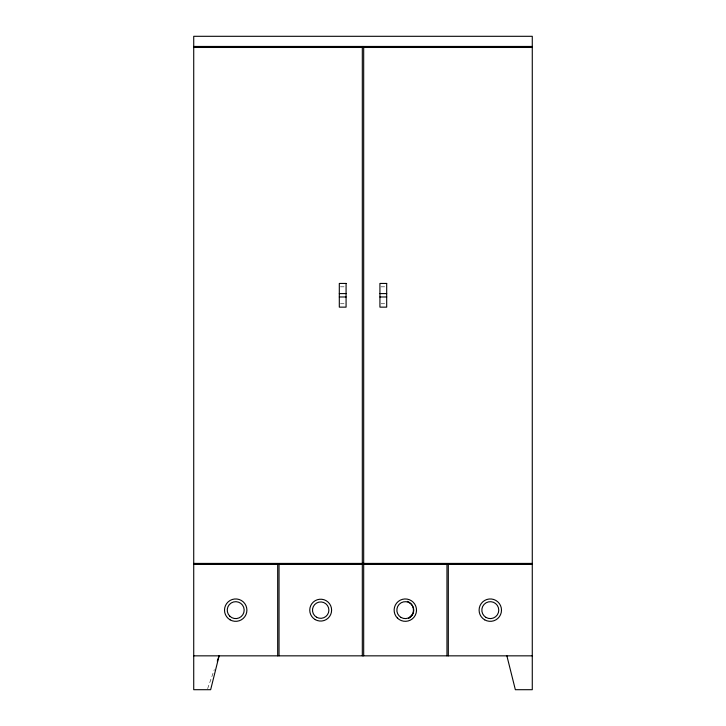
<?xml version="1.0" encoding="UTF-8"?>
<svg xmlns="http://www.w3.org/2000/svg" width="726" height="726" viewBox="0 0 726 726"><rect width="100%" height="100%" fill="white"/><g stroke="black" fill="none" stroke-linecap="round" stroke-linejoin="round"><path stroke-width="0.54" stroke-dasharray="3.63 2.72" d="M207.636 688.638L214.306 669.599M340.43 286.824L344.941 286.824M381.059 286.824L385.57 286.824M340.43 303.758L344.941 303.758M381.059 303.758L385.57 303.758"/><path stroke-width="1.09" d="M217.265 661.132L219.116 655.841L210.649 689.7L193.724 689.7L193.724 36.3L532.276 36.3L532.276 689.7L515.351 689.7L506.884 655.841M412.649 614.368L409.555 617.472M193.724 46.455L532.276 46.455M193.724 47.471L532.276 47.471M339.305 293.594L346.075 293.594M379.925 293.594L386.695 293.594M339.305 296.979L346.075 296.979M379.925 296.979L386.695 296.979M193.724 563.421L532.276 563.421M193.724 564.438L532.276 564.438M193.724 655.841L532.276 655.841M448.314 564.438L448.314 655.841M446.962 564.438L446.962 655.841M363.681 46.455L363.681 563.421M363.681 564.438L363.681 655.841M362.319 46.455L362.319 563.421M362.319 564.438L362.319 655.841M279.038 564.438L279.038 655.841M277.686 564.438L277.686 655.841M407.35 601.364A9.347 9.347 0 0 1 411.76 615.53L410.108 617.318A9.347 9.347 0 0 1 408.765 618.253M346.075 283.439L339.305 283.439L339.305 307.143L346.075 307.143L346.075 283.439M386.695 283.439L379.925 283.439L379.925 307.143L386.695 307.143L386.695 283.439M316.581 617.236A8.195 8.195 0 0 0 328.878 610.139A8.195 8.195 0 0 0 316.581 603.043A8.195 8.195 0 0 0 316.581 617.236M401.088 617.472A8.467 8.467 0 0 0 413.784 610.139A8.467 8.467 0 0 0 401.088 602.807A8.467 8.467 0 0 0 401.088 617.472M486.066 617.472A8.467 8.467 0 0 0 498.762 610.139A8.467 8.467 0 0 0 486.066 602.807A8.467 8.467 0 0 0 486.066 617.472M230.106 619.841A11.199 11.199 0 0 0 246.904 610.139A11.199 11.199 0 0 0 230.106 600.447A11.199 11.199 0 0 0 230.106 619.841M315.22 619.605A10.926 10.926 0 0 0 331.61 610.139A10.926 10.926 0 0 0 315.22 600.674A10.926 10.926 0 0 0 315.22 619.605M397.403 618.053A11.199 11.199 0 0 0 416.134 613.034A11.199 11.199 0 0 0 402.422 599.331A11.199 11.199 0 0 0 397.403 618.053M484.696 619.841A11.199 11.199 0 0 0 501.494 610.139A11.199 11.199 0 0 0 484.696 600.447A11.199 11.199 0 0 0 484.696 619.841M229.725 616.129A8.467 8.467 0 0 0 243.882 612.336A8.467 8.467 0 0 0 233.518 601.963A8.467 8.467 0 0 0 229.725 616.129"/></g></svg>
